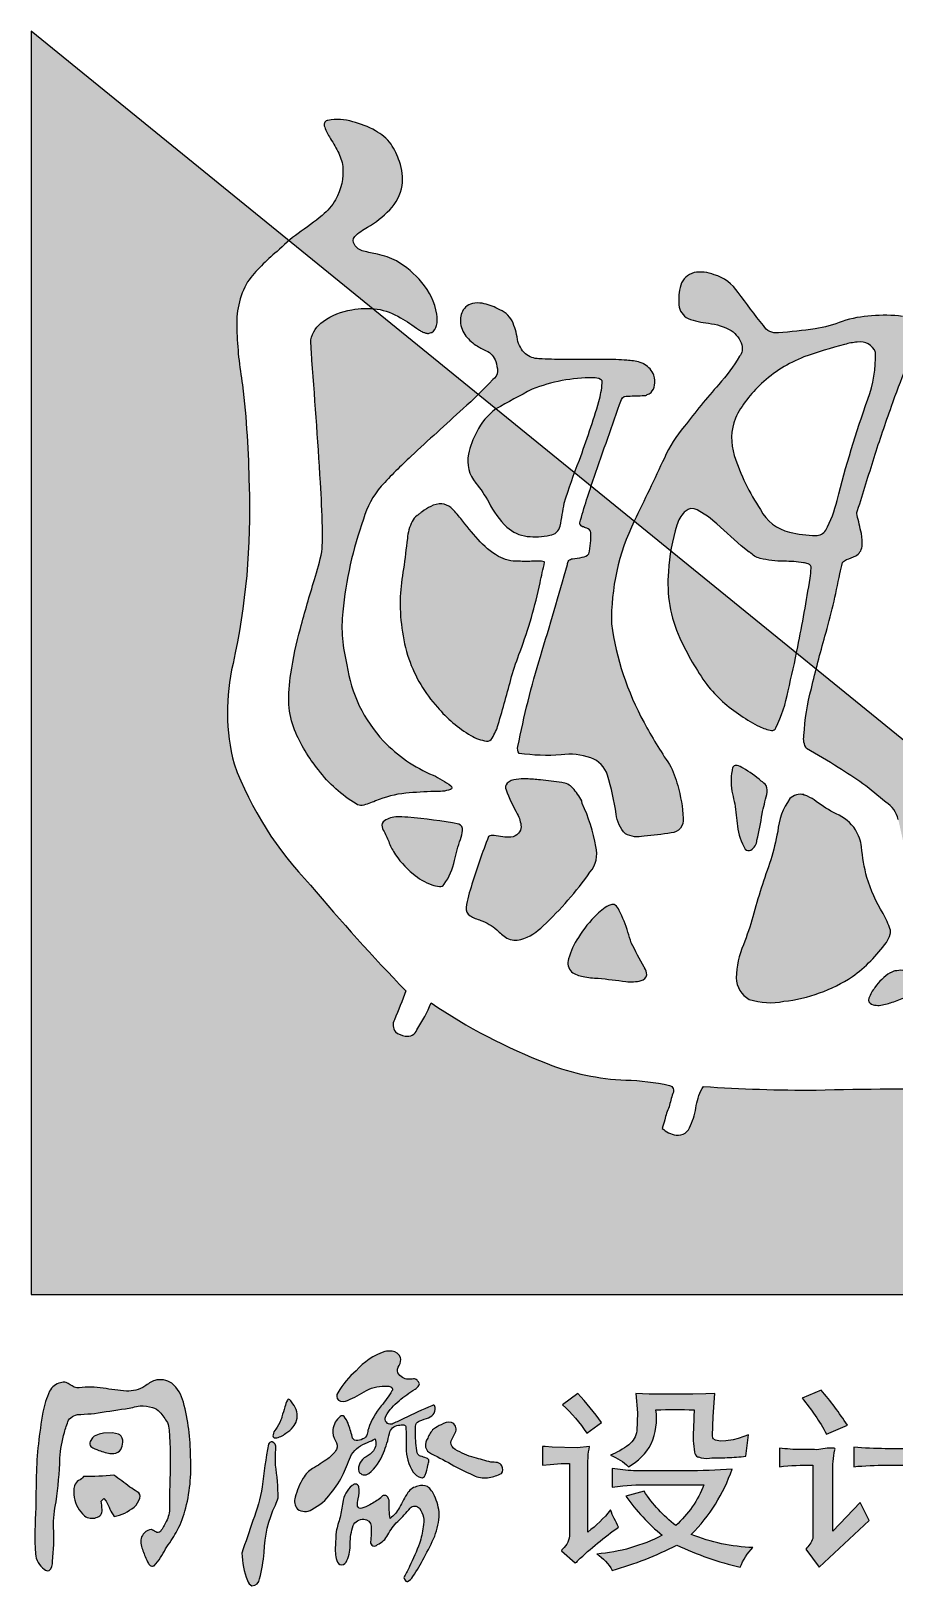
# Model space of a CAD drawing. Extents: x -1348811 to 123514, y -640545 to 749356.
# Drawn here: x -686915 to -686180, y 133321 to 134642 of the extents above; entities that cross this region are included whole.
import ezdxf

# ---------------------------------------------------------------- set-up
doc = ezdxf.new("R2010")
doc.units = 0
doc.header["$LTSCALE"] = 10
doc.header["$MEASUREMENT"] = 0
doc.layers.get('0').update_dxf_attribs({"linetype": 'CONTINUOUS'})
doc.layers.add('STAIR', color=9, linetype='CONTINUOUS')
doc.layers.add('图框', color=7, linetype='CONTINUOUS')

# ---------------------------------------------------------------- blocks, each defined once
blk = doc.blocks.new('TJAD_TK_LOGO')
for points in [[(0.3088, 0.2387, -0.055111), (0.2978, 0.218, -0.399817), (0.2889, 0.2131, -0.15154), (0.2813, 0.2164, -0.301448), (0.2805, 0.2256, 0.010306), (0.2893, 0.248, -0.01851), (0.2158, 0.3296, -0.103184), (0.1567, 0.4231, -0.120959), (0.1559, 0.5005, 0.063512), (0.1683, 0.6375, 0.024265), (0.1633, 0.7157, -0.039016), (0.1589, 0.7586, -0.148803), (0.1672, 0.7952, -0.063522), (0.1899, 0.8185, -0.021561), (0.1991, 0.8269), (0, 0.9887), (0, 0.0136), (1.2, 0.0136), (0.9015, 0.2562, -0.02734), (0.8698, 0.2318, -0.056811), (0.8015, 0.1955, -0.043653), (0.7428, 0.1781, 0.070224), (0.7398, 0.1676, -0.155586), (0.7336, 0.1464, -0.268078), (0.7145, 0.1445, 0.046034), (0.7138, 0.1514, -0.10837), (0.7157, 0.158, 0.067272), (0.7193, 0.1723, 0.007869), (0.606, 0.1714, -0.018474), (0.519, 0.1742, 0.089356), (0.5135, 0.1595, -0.084297), (0.509, 0.1441, -0.378712), (0.4979, 0.1366, -0.129516), (0.4872, 0.1418, 0.010082), (0.4893, 0.1483, -0.06366), (0.4927, 0.1585, -0.047427), (0.496, 0.17, 0.412458), (0.4928, 0.175, 0.04646), (0.4591, 0.1791, -0.083304), (0.3984, 0.1918, -0.056916)], [(0.2775, 0.8514, 0.150805), (0.2864, 0.8696, 0.118181), (0.2844, 0.888, 0.061251), (0.2779, 0.9015, 0.110829), (0.2658, 0.9118, 0.065976), (0.2483, 0.9188, 0.129921), (0.2287, 0.9197, 0.40681), (0.2264, 0.9157, 0.07663), (0.2303, 0.907, -0.019502), (0.2369, 0.8958, -0.085799), (0.2406, 0.8843, -0.150999), (0.2351, 0.8585, -0.086307), (0.2248, 0.8465, -0.019332), (0.2062, 0.8326, 0.015742), (0.1991, 0.8269), (0.2636, 0.7745, -0.014783), (0.2672, 0.7742, -0.092021), (0.2852, 0.7675, -0.021612), (0.2992, 0.7583, 0.020501), (0.3016, 0.7569, -0.138406), (0.302, 0.7565, -0.004327), (0.3042, 0.7558, 0.041521), (0.3068, 0.7553, 0.017006), (0.3094, 0.7562, 0.175362), (0.3127, 0.7602, 0.115175), (0.3133, 0.7703, 0.133458), (0.3016, 0.7947, 0.090138), (0.282, 0.8113, 0.068529), (0.2674, 0.8165, -0.013934), (0.2566, 0.8189, -0.201719), (0.2496, 0.8239, -0.378426), (0.2504, 0.8307, -0.084166), (0.2598, 0.8373, 0.070184)], [(0.2636, 0.7745, 0.064867), (0.2476, 0.7736, 0.116531), (0.2256, 0.7646, 0.208218), (0.2161, 0.7503, 0.02194), (0.2164, 0.7413, -0.003556), (0.2234, 0.6402, -0.008585), (0.2249, 0.6059, -0.036626), (0.2244, 0.5869, -0.030322), (0.2188, 0.5654, 0.008639), (0.2079, 0.5277, 0.029199), (0.2005, 0.4927, 0.047639), (0.1991, 0.4689, 0.083135), (0.2032, 0.4501, 0.077424), (0.2218, 0.4185, 0.095524), (0.2514, 0.392, 0.133345), (0.2555, 0.391, 0.037671), (0.266, 0.3945, -0.074764), (0.2892, 0.4005, -0.017227), (0.3115, 0.4018, 0.103318), (0.3238, 0.4034, 0.529251), (0.3243, 0.406, 0.058891), (0.3103, 0.4144, -0.106556), (0.2722, 0.4408, -0.157893), (0.2439, 0.4997, -0.090292), (0.2406, 0.5406, -0.061166), (0.2567, 0.6121, -0.11155), (0.2702, 0.6374, -0.016825), (0.2934, 0.6606, -0.002917), (0.3335, 0.6973, 0.013927), (0.3452, 0.7082)], [(0.4736, 0.7314, 0.018572), (0.4732, 0.7314), (0.4732, 0.7318, 0.06936), (0.4703, 0.733, 0.047212), (0.46, 0.7347, 0.024282), (0.4431, 0.7352, -0.000753), (0.4115, 0.7353, -0.013374), (0.3921, 0.7358, -0.164458), (0.3817, 0.7396, -0.15617), (0.3755, 0.7508, 0.064833), (0.3714, 0.765, 0.17195), (0.3603, 0.7744, 0.077232), (0.3482, 0.7786, 0.099365), (0.3407, 0.7784, 0.128164), (0.3354, 0.7756, 0.199677), (0.3314, 0.766, 0.156287), (0.3348, 0.7545, 0.086381), (0.3434, 0.7463, 0.029794), (0.3514, 0.742, -0.218512), (0.3587, 0.7337, -0.050196), (0.3602, 0.726, -0.223734), (0.3564, 0.7197, -0.013892), (0.3452, 0.7082), (0.3589, 0.6971, -0.00619), (0.3868, 0.7123, -0.093205), (0.4339, 0.7212, -0.103421), (0.4394, 0.72, -0.384925), (0.4409, 0.717, -0.045853), (0.4384, 0.7029, -0.014561), (0.4233, 0.6576, 0.006316), (0.4195, 0.6478), (0.4323, 0.6374, -0.003465), (0.4348, 0.6445, -0.002724), (0.4557, 0.7043, -0.338072), (0.4611, 0.707, 0.005218), (0.4734, 0.7074, 0.309415), (0.4756, 0.7082, 0.132077), (0.4786, 0.7099, 0.147744), (0.4814, 0.7154, 0.135646), (0.4808, 0.7231, 0.18433)]]:
    blk.add_hatch(color=256).paths.add_polyline_path(points)
h = blk.add_hatch(color=256)
h.paths.add_polyline_path([(0.7123, 0.7547, 0.083086), (0.7078, 0.7611, 0.127732), (0.7011, 0.7644, 0.060999), (0.6727, 0.7685, 0.050289), (0.6488, 0.769, 0.061315), (0.6263, 0.7647, -0.058239), (0.6053, 0.759, -0.023274), (0.5769, 0.7559, -0.318074), (0.5654, 0.7615, -0.012807), (0.5459, 0.787, 0.176594), (0.5273, 0.8007, 0.141446), (0.5118, 0.8023, 0.254042), (0.5015, 0.7926, 0.094349), (0.5002, 0.7774, 0.272202), (0.5073, 0.7669, 0.06938), (0.523, 0.7632, -0.099001), (0.5405, 0.7575, -0.173209), (0.5486, 0.7467, -0.244282), (0.547, 0.7377, -0.042049), (0.5309, 0.7159, 0.019533), (0.5043, 0.6835, 0.074328), (0.4889, 0.6592, -0.003717), (0.4656, 0.6104), (0.4938, 0.5874, -0.03259), (0.4985, 0.6073, -0.114709), (0.5043, 0.6174), (0.5072, 0.6195), (0.5091, 0.6202), (0.5118, 0.6201), (0.5142, 0.6193), (0.5231, 0.6138), (0.5294, 0.6085), (0.5482, 0.5915), (0.5545, 0.5865), (0.5549, 0.5865, 0.137325), (0.5628, 0.5817, 0.052206), (0.5812, 0.5795, -0.039081), (0.5963, 0.5784, -0.061234), (0.5998, 0.5775, -0.389955), (0.6022, 0.5741, -0.015439), (0.6014, 0.5665, -0.009793), (0.5919, 0.5135, -0.001555), (0.5909, 0.5086), (0.6061, 0.4962, -0.005675), (0.6129, 0.5218, 0.021764), (0.6244, 0.5699, -0.037231), (0.6265, 0.5785, -0.166808), (0.6296, 0.5808, 0.014415), (0.6366, 0.5837, 0.232872), (0.6415, 0.5909, 0.087887), (0.641, 0.6009, 0.002273), (0.6378, 0.6149, -0.178357), (0.6381, 0.6188, -0.001216), (0.6509, 0.6596, -0.011476), (0.6643, 0.6991, -0.017032), (0.6756, 0.7288, -0.192629), (0.6888, 0.7399, -0.05264), (0.7021, 0.7447, 0.121865), (0.7115, 0.7475, 0.384919)])
h.paths.add_polyline_path([(0.5967, 0.7372, -0.021509), (0.6281, 0.7468, -0.053885), (0.6378, 0.7487, -0.363115), (0.652, 0.7407, -0.093078), (0.646, 0.7046, 0.023125), (0.6222, 0.6265, -0.067346), (0.6135, 0.6034, -0.278742), (0.6057, 0.5995, -0.067064), (0.5855, 0.6021, -0.223721), (0.5632, 0.6194, -0.070697), (0.543, 0.6609, -0.171192), (0.5437, 0.69, -0.090372), (0.5638, 0.7166, -0.097027)], flags=16)
h = blk.add_hatch(color=256)
h.paths.add_polyline_path([(0.4195, 0.6478), (0.3589, 0.6971, 0.122439), (0.3441, 0.6794, 0.077208), (0.3376, 0.6622, 0.221374), (0.3431, 0.6401, -0.044103), (0.3534, 0.6251, 0.092474), (0.3673, 0.6059, 0.149827), (0.383, 0.5987, 0.078107), (0.4006, 0.5996, 0.300992), (0.4085, 0.6066, 0.003448), (0.4116, 0.6244, -0.014936)])
h.paths.add_polyline_path([(0.4481, 0.5312, -0.118411), (0.4656, 0.6104), (0.4323, 0.6374, 0.013731), (0.4236, 0.6091, 0.354128), (0.4255, 0.6066, 0.149403), (0.4255, 0.6062, -0.033756), (0.429, 0.6051, -0.301225), (0.4322, 0.6016, -0.067966), (0.4306, 0.5853, -0.155357), (0.4255, 0.5826, -0.0383), (0.4175, 0.5813, 0.394404), (0.4141, 0.5771, -0.002997), (0.3933, 0.5061, 0.027314), (0.3759, 0.4366, 0.262389), (0.3769, 0.4312, 0.054171), (0.4093, 0.4301, -0.120269), (0.4322, 0.4278, -0.238212), (0.445, 0.4145, -0.030328), (0.4518, 0.3843, 0.177342), (0.4589, 0.3692, 0.189169), (0.4732, 0.3674, 0.024901), (0.4941, 0.3699, 0.43233), (0.5035, 0.3812, 0.054023), (0.4992, 0.4064, 0.072563), (0.4928, 0.4227, -0.024272), (0.4732, 0.4551, -0.09052)])
h.paths.add_polyline_path([(0.5909, 0.5086), (0.4938, 0.5874, 0.02545), (0.492, 0.5716, 0.128799), (0.5009, 0.5201, 0.044216), (0.5216, 0.4843, 0.076323), (0.548, 0.4604, 0.034366), (0.5624, 0.4519, 0.076032), (0.5722, 0.4489, 0.341488), (0.575, 0.4509, 0.069217), (0.5844, 0.4795, 0.009229)])
h.paths.add_polyline_path([(0.6061, 0.4962, 0.003269), (0.6024, 0.4814, 0.051211), (0.5967, 0.4451, 0.204101), (0.5987, 0.435, -0.011598), (0.6232, 0.4203, -0.044991), (0.6598, 0.3936, -0.200983), (0.6695, 0.3801, -0.006426), (0.6785, 0.3385, 0.079721), (0.6871, 0.3112, 0.326464), (0.6907, 0.3094, 0.087838), (0.6948, 0.3111, 0.087656), (0.7146, 0.3317, 0.286319), (0.7196, 0.3603, 0.076349), (0.7011, 0.3885, -0.160397), (0.6755, 0.4398), (0.6755, 0.4398)])
h.paths.add_polyline_path([(0.8517, 0.2966), (0.7903, 0.3465, 0.007087), (0.7769, 0.3013, 0.070922), (0.7741, 0.2754, 0.248353), (0.779, 0.265, 0.199635), (0.7954, 0.2684, -0.006886), (0.8134, 0.2746, 0.05678), (0.8467, 0.293, 0.006803)])
h = blk.add_hatch(color=256)
h.paths.add_polyline_path([(0.393, 0.5629, -0.011586), (0.3965, 0.5787, 0.253288), (0.3961, 0.5791, 0.095247), (0.3878, 0.5795, -0.0106), (0.3763, 0.5795, -0.133876), (0.3608, 0.5833, -0.082431), (0.3451, 0.5964, -0.01622), (0.3317, 0.6124, 0.042319), (0.324, 0.621, 0.140851), (0.3172, 0.6238, 0.145933), (0.3085, 0.6218, 0.038492), (0.302, 0.6178), (0.3016, 0.6178, 0.000616), (0.3, 0.6162, 0.032553), (0.2979, 0.6148, 0.095329), (0.2942, 0.6103, 0.096767), (0.2905, 0.5971, -0.001525), (0.2876, 0.5737, 0.034244), (0.285, 0.5522, 0.085899), (0.2916, 0.5041, 0.097395), (0.3137, 0.4669, 0.083463), (0.3395, 0.445, 0.098864), (0.3517, 0.4407, 0.30663), (0.3559, 0.443, 0.075685), (0.3606, 0.4535, 0.009946), (0.371, 0.4905, -0.023424), (0.3776, 0.5099, 0.034776)])
h.paths.add_polyline_path([(0.3331, 0.3723, 0.321528), (0.3303, 0.3767, 0.021484), (0.2909, 0.382, 0.022843), (0.2815, 0.3822, 0.102534), (0.2763, 0.381, 0.130045), (0.2718, 0.3783, 0.267367), (0.2712, 0.3737, -0.005872), (0.2757, 0.3643, 0.058515), (0.2798, 0.3554, 0.081344), (0.2949, 0.3383, 0.099387), (0.3095, 0.3298, 0.035917), (0.3152, 0.3284, 0.245908), (0.3185, 0.3297, 0.105203), (0.327, 0.3486, -0.034055), (0.3316, 0.3653, 0.056891)])
h.paths.add_polyline_path([(0.4315, 0.3396, 0.245812), (0.436, 0.3593, 0.065072), (0.4255, 0.3925, 0.134826), (0.4253, 0.3934, -0.114996), (0.4251, 0.3945, 0.061748), (0.4182, 0.4045, 0.16919), (0.4099, 0.4088, 0.009694), (0.3932, 0.4108, 0.017654), (0.3823, 0.4116, 0.044621), (0.3745, 0.4112, 0.15913), (0.3675, 0.4082, 0.263058), (0.3666, 0.4036, 0.037983), (0.3754, 0.3845, -0.091013), (0.3784, 0.3745, -0.183458), (0.3763, 0.3696, -0.186991), (0.3705, 0.3666, -0.076588), (0.3638, 0.3668, 0.012233), (0.357, 0.368, 0.175338), (0.3532, 0.367, 0.023216), (0.3404, 0.3302, 0.04069), (0.3358, 0.3123, 0.28537), (0.3389, 0.3059, 0.048651), (0.3472, 0.3023, -0.083296), (0.3595, 0.2951, 0.044689), (0.3674, 0.2887, 0.196761), (0.3781, 0.2876, 0.127879), (0.3954, 0.2982, 0.050671)])
h.paths.add_polyline_path([(0.4633, 0.2851, 0.013244), (0.4608, 0.2933, 0.042352), (0.4538, 0.3106, 0.086452), (0.451, 0.3142, 0.181931), (0.4475, 0.3144, 0.105167), (0.437, 0.3071, 0.063777), (0.4225, 0.2892, 0.079039), (0.415, 0.2726, 0.295118), (0.4173, 0.2626, 0.12746), (0.4262, 0.259, 0.051219), (0.4378, 0.2577, -0.006938), (0.4592, 0.2552, 0.101871), (0.4716, 0.2561, 0.282022), (0.4753, 0.2604, 0.127329), (0.4734, 0.2662), (0.4732, 0.2662, -0.004335)])
h.paths.add_polyline_path([(0.6577, 0.3076, -0.058552), (0.6453, 0.3355, -0.043685), (0.6412, 0.3591, 0.088622), (0.6365, 0.3722, 0.151789), (0.6215, 0.3846, -0.046532), (0.6062, 0.3942, 0.04555), (0.5995, 0.3981, 0.043142), (0.5967, 0.3991), (0.5966, 0.3994, 0.251715), (0.5858, 0.3963, 0.137334), (0.5764, 0.371, -0.022108), (0.5712, 0.349, 0.025269), (0.5573, 0.3052, -0.028381), (0.5499, 0.2836, 0.095667), (0.5444, 0.258, 0.266705), (0.5545, 0.2414, 0.133638), (0.5811, 0.2399, 0.117773), (0.6341, 0.259, 0.081266), (0.6603, 0.2854, 0.080524), (0.6632, 0.2917), (0.6632, 0.292), (0.6636, 0.2924), (0.6636, 0.2952), (0.6632, 0.2952, 0.059624)])
h.paths.add_polyline_path([(0.5675, 0.4064, 0.121011), (0.5636, 0.4099, 0.051248), (0.5498, 0.4198, 0.077555), (0.5447, 0.4219, 0.238499), (0.5422, 0.4212, 0.167798), (0.5412, 0.4181, 0.09655), (0.5414, 0.3999, -0.014406), (0.5433, 0.3923, -0.00033), (0.5454, 0.375, 0.1059), (0.5513, 0.3573, 0.313865), (0.5557, 0.3565, 0.231713), (0.5604, 0.3643, 0.026659), (0.5643, 0.3846, -0.007425), (0.5681, 0.3998, 0.16995)])
h.paths.add_polyline_path([(0.6788, 0.2495, 0.082015), (0.6802, 0.2581, 0.360369), (0.6746, 0.2636, 0.094324), (0.6683, 0.2635, 0.109868), (0.6658, 0.2629, -0.017853), (0.6636, 0.2619), (0.6632, 0.2619, 0.095638), (0.6515, 0.2506, 0.069381), (0.6467, 0.2423, 0.391778), (0.6489, 0.2376, 0.16265), (0.6584, 0.2374, 0.029698), (0.6632, 0.2387), (0.6636, 0.2387, 0.027865), (0.6738, 0.2427, 0.232972)])
h.paths.add_polyline_path([(0.7651, 0.3086, -0.00792), (0.7663, 0.3122, -0.04061), (0.7673, 0.3161, 0.057732), (0.7686, 0.323, 0.231089), (0.7664, 0.3309, 0.223752), (0.7548, 0.3302, 0.032861), (0.7336, 0.3152, -0.012035), (0.7156, 0.3033, 0.160241), (0.7001, 0.2874, 0.160304), (0.6998, 0.2673, 0.221951), (0.7087, 0.2557, 0.080228), (0.7255, 0.2484, 0.124433), (0.7414, 0.2473, 0.177577), (0.7482, 0.2548, 0.06059), (0.7578, 0.2826, -0.013372)])
h = blk.add_hatch(color=256)
h.paths.add_polyline_path([(0.1087, -0.0549, 0.215782), (0.0955, -0.0527, 0.067417), (0.0878, -0.0572, -0.168397), (0.0723, -0.0608, -0.018722), (0.0557, -0.0587, 0.069135), (0.0371, -0.0584, -0.211583), (0.0322, -0.0571, 0.012327), (0.0271, -0.0542, 0.18165), (0.0227, -0.0546, 0.234564), (0.0145, -0.0607, 0.06939), (0.0092, -0.0773, 0.040114), (0.004, -0.1264, 0.00862), (0.0038, -0.1509, 0.034302), (0.0033, -0.1865, 0.240525), (0.0113, -0.1992, 0.151405), (0.014, -0.1995, 0.254247), (0.0165, -0.1924, 0.038225), (0.0174, -0.1663, -0.061608), (0.0194, -0.1463, 0.026815), (0.0223, -0.1127, -0.054652), (0.0257, -0.0929, -0.028262), (0.0289, -0.0835, -0.253686), (0.0385, -0.0789, 0.007206), (0.0489, -0.0782, -0.006599), (0.0729, -0.0746, 0.009999), (0.0841, -0.0723, -0.062381), (0.0934, -0.0735, -0.15567), (0.0993, -0.0771, -0.051163), (0.1052, -0.0853, -0.102101), (0.1065, -0.0911, -0.03095), (0.1072, -0.1291, 0.010088), (0.1069, -0.1503, -0.131285), (0.1038, -0.1627, -0.019629), (0.1006, -0.1683, -0.485137), (0.0962, -0.1696, 0.001583), (0.093, -0.1677, 0.165296), (0.0875, -0.1704, 0.24859), (0.0847, -0.1785, 0.066176), (0.0882, -0.1886, 0.038595), (0.0909, -0.1945, 0.378365), (0.0951, -0.1957, 0.077759), (0.1038, -0.1826, 0.016012), (0.1121, -0.17, 0.054651), (0.1183, -0.1552, 0.087206), (0.1231, -0.1116, 0.064902), (0.1173, -0.0684, 0.144064)])
h.paths.add_polyline_path([(0.0629, -0.0931), (0.0559, -0.0934), (0.0526, -0.0942), (0.0487, -0.0957), (0.0473, -0.0971), (0.0457, -0.0999, 0.333571), (0.0462, -0.1038, 0.045952), (0.0523, -0.1067, 0.064784), (0.0622, -0.1092, 0.210865), (0.0684, -0.1072, 0.127927), (0.0706, -0.102, 0.211886), (0.0696, -0.0958, 0.12013), (0.0674, -0.0941)], flags=17)
h.paths.add_polyline_path([(0.058, -0.146, -0.039434), (0.0609, -0.152, 0.054133), (0.0642, -0.1578, 0.123184), (0.0796, -0.1504, 0.140353), (0.0842, -0.1429, 0.284617), (0.0828, -0.1391, -0.012464), (0.0763, -0.135, 0.016141), (0.0639, -0.1258, -0.029736), (0.0406, -0.1269, -0.149024), (0.0367, -0.13, 0.190304), (0.0335, -0.134, 0.089845), (0.0332, -0.143, 0.171078), (0.0413, -0.1572, 0.249801), (0.0503, -0.1586, 0.378768), (0.055, -0.1529, 0.031236), (0.054, -0.1458), (0.0561, -0.1439)], flags=17)
h.paths.add_polyline_path([(0.1936, -0.0808, -0.130766), (0.1929, -0.0832, -0.049), (0.1889, -0.0904, 0.175351), (0.1867, -0.0955, 0.389375), (0.1886, -0.0971, 0.146359), (0.1966, -0.0935, 0.079034), (0.2024, -0.0886, 0.101244), (0.205, -0.0836, 0.132531), (0.2051, -0.0769, 0.067751), (0.2031, -0.0722, 0.050259), (0.1996, -0.0676, 0.454265), (0.198, -0.0678, 0.06765), (0.196, -0.0731, 0.007561)])
h.paths.add_polyline_path([(0.189, -0.104, 0.313541), (0.1862, -0.1002, 0.335576), (0.1832, -0.1018, 0.015792), (0.1784, -0.1349, -0.057755), (0.1712, -0.1608, 0.000363), (0.1628, -0.1859, 0.094511), (0.1671, -0.2072, 0.230423), (0.1705, -0.2113, 0.369117), (0.1764, -0.2058, 0.039319), (0.18, -0.1854, -0.109188), (0.1887, -0.1489, 0.00425), (0.1908, -0.1434, 0.032369), (0.1887, -0.118, -0.025515)])
h.paths.add_polyline_path([(0.251, -0.0452, 0.093827), (0.2363, -0.0633, 0.302072), (0.2373, -0.0679, 0.296548), (0.2444, -0.0681, 0.04254), (0.259, -0.0604, -0.129019), (0.2753, -0.0571, -0.117204), (0.2785, -0.0581, -0.328405), (0.2786, -0.0608, -0.051459), (0.2703, -0.0723, 0.085646), (0.2604, -0.09, 0.031903), (0.2597, -0.0932, -0.315533), (0.2562, -0.0979, -0.134544), (0.2509, -0.099, -0.408117), (0.2479, -0.0961, 0.035639), (0.2445, -0.0851, 0.084333), (0.2416, -0.0806, 0.358627), (0.239, -0.0802, 0.227473), (0.2329, -0.092, 0.148882), (0.235, -0.0994, -0.254787), (0.2358, -0.1059, -0.110418), (0.229, -0.1131, -0.032156), (0.2173, -0.1207, 0.122106), (0.2102, -0.1279, 0.074479), (0.2035, -0.1443, 0.233421), (0.2058, -0.152, 0.316166), (0.2167, -0.1523, 0.122903), (0.2315, -0.1397, 0.056501), (0.2413, -0.1246, -0.025506), (0.2474, -0.11, -0.174643), (0.2597, -0.1006, 0.004602), (0.2657, -0.0979, -0.251477), (0.2643, -0.107, -0.130218), (0.2586, -0.1116, 0.16089), (0.2539, -0.1165, 0.172735), (0.253, -0.123, 0.448793), (0.2607, -0.1246, 0.141971), (0.272, -0.1086, 0.057248), (0.2765, -0.0945, -0.334885), (0.2836, -0.0873, -0.076773), (0.2877, -0.0871, -0.545841), (0.2894, -0.0894, -0.008092), (0.2895, -0.1045, 0.139136), (0.2949, -0.1235, 0.144746), (0.301, -0.1277, 0.355116), (0.3041, -0.1263, 0.046986), (0.3064, -0.118, 0.052614), (0.3072, -0.1148, 0.237681), (0.3057, -0.1128, 0.025436), (0.3015, -0.1114, -0.354836), (0.298, -0.1075, -0.049448), (0.2968, -0.0935, -0.035628), (0.2969, -0.0883, -0.387964), (0.3001, -0.084, -0.009611), (0.3071, -0.0814, 0.187317), (0.3113, -0.0778, 0.232403), (0.3115, -0.0721, 0.143525), (0.3105, -0.0719, 0.022411), (0.2879, -0.0821, -0.00319), (0.2795, -0.086, -0.206179), (0.276, -0.0863, -0.165764), (0.2735, -0.0838, -0.217969), (0.274, -0.0802, -0.110096), (0.2841, -0.0684, -0.031862), (0.2964, -0.0594, 0.078929), (0.2994, -0.0567, 0.264707), (0.2996, -0.0548, 0.034215), (0.298, -0.0525, 0.174735), (0.2957, -0.0516, 0.001752), (0.2917, -0.0518, -0.177458), (0.2867, -0.0505, -0.140307), (0.2831, -0.0469, -0.275752), (0.2842, -0.0412, 0.167681), (0.2852, -0.035, 0.301407), (0.2787, -0.0302, 0.08311), (0.273, -0.0304, 0.130737)])
h.paths.add_polyline_path([(0.3265, -0.1185, 0.027579), (0.3434, -0.1267, 0.154526), (0.3537, -0.1275, 0.082415), (0.3631, -0.1246, 0.312986), (0.3634, -0.1187, 0.221824), (0.3602, -0.1161, 0.031656), (0.355, -0.1158, -0.00721), (0.3422, -0.1122, -0.071904), (0.3274, -0.106, -0.267193), (0.324, -0.1005, -0.023267), (0.3278, -0.0922, 0.395574), (0.3247, -0.0851, 0.188464), (0.3166, -0.0869, 0.051998), (0.3107, -0.0902, 0.108508), (0.3062, -0.0972, 0.200123), (0.3045, -0.1041, 0.191616), (0.3078, -0.1086, -0.01282)])
h.paths.add_polyline_path([(0.3061, -0.1345, 0.188222), (0.2987, -0.1344, 0.20573), (0.2909, -0.1393, 0.018376), (0.2852, -0.1492, -0.117409), (0.2773, -0.1592, -0.060927), (0.2765, -0.1465, 0.215117), (0.2745, -0.1419, 0.470033), (0.2699, -0.1433, -0.045545), (0.2616, -0.1486, -0.074224), (0.2553, -0.1514, -0.568137), (0.252, -0.1485, -0.07678), (0.2526, -0.1441, 0.100197), (0.2529, -0.1346, 0.387299), (0.2502, -0.1327, 0.118665), (0.2478, -0.1338, 0.185429), (0.2406, -0.1469, -0.018374), (0.2387, -0.1583, 0.026924), (0.2355, -0.1694, -0.013447), (0.2349, -0.18, 0.097057), (0.2361, -0.1921, 0.277047), (0.2398, -0.1951, 0.192921), (0.2429, -0.1932, 0.125735), (0.2464, -0.1796, -0.084178), (0.2486, -0.1648, -0.292454), (0.2566, -0.1598, -0.427415), (0.2627, -0.1662, -0.039723), (0.2621, -0.1773, 0.744354), (0.2674, -0.1794, 0.173973), (0.2753, -0.1721, -0.079593), (0.2831, -0.1615, 0.037997), (0.2923, -0.1518, -0.536451), (0.3002, -0.1519, -0.220641), (0.3027, -0.1657, -0.033334), (0.3, -0.1785, -0.02197), (0.2922, -0.1962, -0.036413), (0.288, -0.2042, 0.059035), (0.2879, -0.2046, 0.221247), (0.2894, -0.2077, 0.229092), (0.2907, -0.2079, 0.104052), (0.2938, -0.2056, 0.039622), (0.3034, -0.1893, 0.031663), (0.3116, -0.1728, 0.083922), (0.3151, -0.1559, 0.095464), (0.3114, -0.1418, 0.118136)])
h.paths.add_polyline_path([(0.4291, -0.0935), (0.4405, -0.0853, 0.028783), (0.4221, -0.0627), (0.4102, -0.0715, -0.06685)])
h.paths.add_polyline_path([(0.4215, -0.1047), (0.4022, -0.1042), (0.3969, -0.1036), (0.3948, -0.1036), (0.3948, -0.1181), (0.4007, -0.1176), (0.4092, -0.1169), (0.4158, -0.1168), (0.4158, -0.1709, -0.223037), (0.4102, -0.1829, -0.003297), (0.4095, -0.1842), (0.42, -0.1936, 0.201777), (0.4221, -0.1917, -0.033526), (0.4536, -0.1659, -0.02738), (0.4473, -0.1527, -0.067274), (0.4298, -0.1697, -0.004515), (0.43, -0.112, -0.051491), (0.4312, -0.1036)])
h.paths.add_polyline_path([(0.4681, -0.0776), (0.4676, -0.0915, -0.202539), (0.4614, -0.1024, -0.066868), (0.4473, -0.1105, -0.101276), (0.4613, -0.1193, 0.145344), (0.4788, -0.1017, 0.140249), (0.4824, -0.0753, -0.003162), (0.5118, -0.0753, -0.016144), (0.5113, -0.0906, 0.052901), (0.5122, -0.1087, 0.214665), (0.5146, -0.1118, 0.093296), (0.5153, -0.1118, 0.137117), (0.5238, -0.1126, 0.000424), (0.5373, -0.1123, 0.022294), (0.5517, -0.1112), (0.5538, -0.0948), (0.5502, -0.0961), (0.5458, -0.0974), (0.5419, -0.0985), (0.5363, -0.0994), (0.5323, -0.0995), (0.5266, -0.0985), (0.5261, -0.0963), (0.5266, -0.0805), (0.5279, -0.0627), (0.5208, -0.0631), (0.5109, -0.0633), (0.4981, -0.0633), (0.4859, -0.0633), (0.4771, -0.0632), (0.4669, -0.0627)])
h.paths.add_polyline_path([(0.5056, -0.1225, -0.002263), (0.4652, -0.1224, -0.028919), (0.4487, -0.1207), (0.4487, -0.1351), (0.4568, -0.134), (0.467, -0.1332, -0.001197), (0.5012, -0.1332, 0.000411), (0.5195, -0.1332, -0.117897), (0.4977, -0.1647, -0.081518), (0.4732, -0.1382), (0.4592, -0.142, 0.067412), (0.4873, -0.1722, -0.099344), (0.4368, -0.1867, -0.117302), (0.4487, -0.1993, 0.051291), (0.4985, -0.1798, 0.052048), (0.5475, -0.1968, -0.102524), (0.5573, -0.1817, -0.086164), (0.5097, -0.1716, 0.112398), (0.5412, -0.1212, -0.018709)])
h.paths.add_polyline_path([(0.6036, -0.1181), (0.6036, -0.1747, -0.094232), (0.598, -0.1829), (0.6085, -0.1968), (0.647, -0.1609), (0.64, -0.147), (0.619, -0.1691), (0.619, -0.1241, -0.058001), (0.6207, -0.1057, 0.319569), (0.6199, -0.1049, 0.045142), (0.6064, -0.1062, 0.020451), (0.5944, -0.1061, -0.034776), (0.5777, -0.1049), (0.5777, -0.1193, -0.030546)])
h.paths.add_polyline_path([(0.6099, -0.0601), (0.5952, -0.0664, -0.049542), (0.6141, -0.0941), (0.6302, -0.0872, 0.030356)])
h.paths.add_polyline_path([(0.6595, -0.1054, -0.019379), (0.6351, -0.1042), (0.6351, -0.1193, -0.02608), (0.6603, -0.1181), (0.682, -0.1181), (0.682, -0.1729, -0.021278), (0.6806, -0.2012), (0.6974, -0.2012, -0.017067), (0.6967, -0.1716), (0.6967, -0.1181), (0.7148, -0.1181, -0.024313), (0.7409, -0.1193), (0.7409, -0.1042, -0.018656), (0.7103, -0.1055), (0.6967, -0.1055), (0.6967, -0.0765, -0.143011), (0.7016, -0.0589, 0.162811), (0.697, -0.0572, 0.035376), (0.6847, -0.0564, 0.004148), (0.6806, -0.0564, -0.046173), (0.6819, -0.0675, -0.00345), (0.682, -0.1055, -0.001359)])
h.paths.add_polyline_path([(0.7665, -0.0695), (0.7665, -0.0854), (0.8078, -0.0854), (0.8078, -0.2004), (0.8257, -0.2004), (0.8257, -0.0854), (0.867, -0.0854), (0.867, -0.0695)])
h.paths.add_polyline_path([(0.9301, -0.1569, -0.040499), (0.9291, -0.1744, -0.3078), (0.915, -0.1875, -0.189438), (0.8973, -0.1845, -0.186489), (0.89, -0.1721, -0.07743), (0.8894, -0.158), (0.8723, -0.158, 0.198241), (0.8816, -0.1938, 0.214326), (0.9098, -0.2039, 0.249549), (0.9415, -0.1907, 0.135294), (0.948, -0.1641), (0.948, -0.0695), (0.9301, -0.0695)])
h.paths.add_polyline_path([(1.0285, -0.0695), (1.0088, -0.0695), (0.9602, -0.2004), (0.9786, -0.2004), (0.9926, -0.1613), (1.0441, -0.1613), (1.0579, -0.2004), (1.0772, -0.2004)])
h.paths.add_polyline_path([(1.0186, -0.0882), (1.0389, -0.146), (0.9981, -0.146)], flags=16)
h.paths.add_polyline_path([(1.0908, -0.0695), (1.0908, -0.2004), (1.1399, -0.2004, 0.229129), (1.182, -0.1827, 0.179316), (1.1971, -0.1343, 0.181564), (1.1826, -0.0858, 0.220204), (1.1406, -0.0695)])
h.paths.add_polyline_path([(1.1086, -0.0846), (1.1391, -0.0846, -0.337188), (1.1746, -0.1078, -0.124189), (1.1773, -0.1517, -0.40123), (1.1391, -0.1844), (1.1086, -0.1844)], flags=16)
blk.add_lwpolyline([(0, 0.9887), (0, 0.0136), (1.2, 0.0136)], close=True)
for points in [[(0.6695, 0.3801, 0.200983), (0.6598, 0.3936, 0.044991), (0.6232, 0.4203, 0.011598), (0.5987, 0.435, -0.204101), (0.5967, 0.4451, -0.051211), (0.6024, 0.4814, -0.008944), (0.6129, 0.5218, 0.021764), (0.6244, 0.5699, -0.037231), (0.6265, 0.5785, -0.166808), (0.6296, 0.5808, 0.014415), (0.6366, 0.5837, 0.232872), (0.6415, 0.5909, 0.087887), (0.641, 0.6009, 0.002324), (0.6377, 0.6152, -0.163549), (0.6381, 0.6188, -0.001216), (0.6509, 0.6596, -0.011476), (0.6643, 0.6991, -0.017032), (0.6756, 0.7288, -0.192629)], [(0.6727, 0.7685, 0.050289), (0.6488, 0.769, 0.061315), (0.6263, 0.7647, -0.058239), (0.6053, 0.759, -0.023274), (0.5769, 0.7559, -0.318074), (0.5654, 0.7615, -0.012807), (0.5459, 0.787, 0.176594), (0.5273, 0.8007, 0.141446), (0.5118, 0.8023, 0.254042), (0.5015, 0.7926, 0.094349), (0.5002, 0.7774, 0.272202), (0.5073, 0.7669, 0.06938), (0.523, 0.7632, -0.099001), (0.5405, 0.7575, -0.176084), (0.5487, 0.7465, -0.238335), (0.547, 0.7377, -0.042049), (0.5309, 0.7159, 0.019533), (0.5043, 0.6835, 0.074328), (0.4889, 0.6592, -0.003717), (0.4656, 0.6104, 0.118412), (0.4481, 0.5312, 0.09052), (0.4732, 0.4551, 0.024272), (0.4928, 0.4227, -0.072563), (0.4992, 0.4064, -0.054023), (0.5035, 0.3812, -0.43233), (0.4941, 0.3699, -0.024901), (0.4732, 0.3674, -0.189169), (0.4589, 0.3692, -0.177342), (0.4518, 0.3843, 0.030328), (0.445, 0.4145, 0.238212), (0.4322, 0.4278, 0.120269), (0.4093, 0.4301, -0.054171), (0.3769, 0.4312, -0.262389), (0.3759, 0.4366, -0.027314), (0.3933, 0.5061, 0.002997), (0.4141, 0.5771, -0.42145), (0.4179, 0.5814, 0.036527), (0.4255, 0.5826, 0.155357), (0.4306, 0.5853, 0.067966), (0.4322, 0.6016, 0.301225), (0.429, 0.6051, 0.033756), (0.4255, 0.6062, -0.149403), (0.4255, 0.6066, -0.354128), (0.4236, 0.6091, -0.017197), (0.4348, 0.6445, -0.010154), (0.4348, 0.6445, -0.002724), (0.4557, 0.7043, -0.338072), (0.4611, 0.707, 0.005218), (0.4734, 0.7074, 0.309415), (0.4756, 0.7082, 0.132077), (0.4786, 0.7099, 0.147744), (0.4814, 0.7154, 0.135646), (0.4808, 0.7231, 0.18433), (0.4736, 0.7314, 0.018572), (0.4732, 0.7314), (0.4732, 0.7318, 0.071117), (0.4702, 0.733, 0.046841), (0.46, 0.7347, 0.024282), (0.4431, 0.7352, -0.000753), (0.4115, 0.7353, -0.013374), (0.3921, 0.7358, -0.164458), (0.3817, 0.7396, -0.15617), (0.3755, 0.7508, 0.064833), (0.3714, 0.765, 0.17195), (0.3603, 0.7744, 0.077232), (0.3482, 0.7786, 0.099365), (0.3407, 0.7784, 0.128164), (0.3354, 0.7756, 0.199677), (0.3314, 0.766, 0.156287), (0.3348, 0.7545, 0.086381), (0.3434, 0.7463, 0.029794), (0.3514, 0.742, -0.218512), (0.3587, 0.7337, -0.050196), (0.3602, 0.726, -0.223734), (0.3564, 0.7197, -0.027824), (0.3335, 0.6973, 0.002917), (0.2934, 0.6606, 0.016825), (0.2702, 0.6374, 0.11155), (0.2567, 0.6121, 0.061166), (0.2406, 0.5406, 0.090292), (0.2439, 0.4997, 0.157893), (0.2722, 0.4408, 0.106556), (0.3103, 0.4144, -0.057352), (0.324, 0.4062, -0.620281), (0.3238, 0.4034, -0.103318), (0.3115, 0.4018, 0.017227), (0.2892, 0.4005, 0.074764), (0.266, 0.3945, -0.037671), (0.2555, 0.391, -0.146442), (0.2511, 0.3922, -0.094541), (0.2218, 0.4185, -0.075684), (0.2035, 0.4493, -0.086697), (0.1991, 0.4689, -0.047639), (0.2005, 0.4927, -0.029199), (0.2079, 0.5277, -0.008639), (0.2188, 0.5654, 0.030322), (0.2244, 0.5869, 0.036626), (0.2249, 0.6059, 0.008585), (0.2234, 0.6402, 0.003541), (0.2164, 0.7409, -0.022961), (0.2161, 0.7503, -0.208218), (0.2256, 0.7646, -0.116531), (0.2476, 0.7736, -0.079727), (0.2672, 0.7742, -0.092021), (0.2852, 0.7675, -0.021612), (0.2992, 0.7583, 0.020501), (0.3016, 0.7569, -0.138406), (0.302, 0.7565, -0.004327), (0.3042, 0.7558, 0.041521), (0.3068, 0.7553, 0.017006), (0.3094, 0.7562, 0.218913), (0.313, 0.7614, 0.100805), (0.3133, 0.7703, 0.133458), (0.3016, 0.7947, 0.090138), (0.282, 0.8113, 0.068529), (0.2674, 0.8165, -0.013934), (0.2566, 0.8189, -0.201719), (0.2496, 0.8239, -0.33618), (0.2499, 0.8301, -0.089843), (0.2598, 0.8373, 0.067656), (0.2769, 0.8508, 0.15691), (0.2864, 0.8696, 0.118181), (0.2844, 0.888, 0.061251), (0.2779, 0.9015, 0.110829), (0.2658, 0.9118, 0.065976), (0.2483, 0.9188, 0.126476), (0.2292, 0.9198, 0.453262), (0.2264, 0.9157, 0.07663), (0.2303, 0.907, -0.019502), (0.2369, 0.8958, -0.085799), (0.2406, 0.8843, -0.150999), (0.2351, 0.8585, -0.086307), (0.2248, 0.8465, -0.019332), (0.2062, 0.8326, 0.037315), (0.1899, 0.8185, 0.063522), (0.1672, 0.7952, 0.148803), (0.1589, 0.7586, 0.039016), (0.1633, 0.7157, -0.024265), (0.1683, 0.6375, -0.063512), (0.1559, 0.5005, 0.120959), (0.1567, 0.4231, 0.103184), (0.2158, 0.3296, 0.01851), (0.2893, 0.248, -0.010306), (0.2805, 0.2256, 0.301448), (0.2813, 0.2164, 0.15154), (0.2889, 0.2131, 0.399817), (0.2978, 0.218, 0.055111), (0.3088, 0.2387, 0.056916), (0.3984, 0.1918, 0.083304), (0.4591, 0.1791, -0.046418), (0.4928, 0.175, -0.509372), (0.4955, 0.1688, 0.042269), (0.4927, 0.1585, 0.06366), (0.4893, 0.1483, -0.010082), (0.4872, 0.1418, 0.129516), (0.4979, 0.1366, 0.378712), (0.509, 0.1441, 0.084297), (0.5135, 0.1595, -0.089356), (0.519, 0.1742, 0.018474), (0.606, 0.1714, -0.007869), (0.7193, 0.1723, -0.067272)], [(0.6281, 0.7468, 0.021509), (0.5967, 0.7372, 0.097027), (0.5638, 0.7166, 0.090372), (0.5437, 0.69, 0.169889), (0.5429, 0.6611, 0.071038), (0.5632, 0.6194, 0.223721), (0.5855, 0.6021, 0.067064), (0.6057, 0.5995, 0.278742), (0.6135, 0.6034, 0.067346), (0.6222, 0.6265, -0.023125), (0.646, 0.7046, 0.093078), (0.652, 0.7407, 0.363115), (0.6378, 0.7487, 0.053885), (0.6281, 0.7468, 6.810958)], [(0.4339, 0.7212, 0.093231), (0.3868, 0.7123, 0.00619), (0.3589, 0.6971, 0.122439), (0.3441, 0.6794, 0.077208), (0.3376, 0.6622, 0.223971), (0.3433, 0.6399, -0.043458), (0.3534, 0.6251, 0.092474), (0.3673, 0.6059, 0.149827), (0.383, 0.5987, 0.078107), (0.4006, 0.5996, 0.300992), (0.4085, 0.6066, 0.003448), (0.4116, 0.6244, -0.021253), (0.4233, 0.6576, 0.014561), (0.4384, 0.7029, 0.045853), (0.4409, 0.717, 0.360509), (0.4396, 0.7199, 0.107188), (0.4339, 0.7212, -16745.559379)], [(0.3961, 0.5791, 0.094892), (0.3878, 0.5795, -0.0106), (0.3763, 0.5795, -0.133876), (0.3608, 0.5833, -0.082431), (0.3451, 0.5964, -0.01622), (0.3317, 0.6124, 0.042319), (0.324, 0.621, 0.140851), (0.3172, 0.6238, 0.145933), (0.3085, 0.6218, 0.038492), (0.302, 0.6178), (0.3016, 0.6178, 0.000616), (0.3, 0.6162, 0.031804), (0.298, 0.6148, 0.096292), (0.2942, 0.6103, 0.096767), (0.2905, 0.5971, -0.001525), (0.2876, 0.5737, 0.034244), (0.285, 0.5522, 0.085899), (0.2916, 0.5041, 0.097395), (0.3137, 0.4669, 0.083463), (0.3395, 0.445, 0.098864), (0.3517, 0.4407, 0.30663), (0.3559, 0.443, 0.075685), (0.3606, 0.4535, 0.009946), (0.371, 0.4905, -0.023424), (0.3776, 0.5099, 0.034776), (0.393, 0.5629, -0.011586), (0.3965, 0.5787, 0.266953), (0.3961, 0.5791, -9.367818)], [(0.5963, 0.5784, 0.039081), (0.5812, 0.5795, -0.052206), (0.5628, 0.5817, -0.137325), (0.5549, 0.5865), (0.5545, 0.5865), (0.5482, 0.5915), (0.5294, 0.6085), (0.5231, 0.6138), (0.5142, 0.6193), (0.5118, 0.6201), (0.5091, 0.6202), (0.5072, 0.6195), (0.5043, 0.6174, 0.11368), (0.4985, 0.6074, 0.058255), (0.492, 0.5716, 0.128799), (0.5009, 0.5201, 0.044216), (0.5216, 0.4843, 0.076323), (0.548, 0.4604, 0.034366), (0.5624, 0.4519, 0.072238), (0.5717, 0.449, 0.392565), (0.575, 0.4509, 0.069217), (0.5844, 0.4795, 0.010784), (0.5919, 0.5135, 0.009793), (0.6014, 0.5665, 0.015439), (0.6022, 0.5741, 0.389955), (0.5998, 0.5775, 0.061234), (0.5963, 0.5784, -16.613237)], [(0.5636, 0.4099, 0.051248), (0.5498, 0.4198, 0.074352), (0.545, 0.4219, 0.258738), (0.5422, 0.4212, 0.167798), (0.5412, 0.4181, 0.09655), (0.5414, 0.3999, -0.014406), (0.5433, 0.3923, -0.00033), (0.5454, 0.375, 0.1059), (0.5513, 0.3573, 0.313865), (0.5557, 0.3565, 0.231713), (0.5604, 0.3643, 0.026659), (0.5643, 0.3846, -0.007268), (0.568, 0.3995, 0.17843), (0.5675, 0.4064, 0.121011), (0.5636, 0.4099, -4.005973)], [(0.3745, 0.4112, 0.15913), (0.3675, 0.4082, 0.288408), (0.3667, 0.4032, 0.037176), (0.3754, 0.3845, -0.091013), (0.3784, 0.3745, -0.183458), (0.3763, 0.3696, -0.186991), (0.3705, 0.3666, -0.073503), (0.3641, 0.3668, 0.012051), (0.3574, 0.3679, 0.191959), (0.3532, 0.367, 0.023216), (0.3404, 0.3302, 0.04069), (0.3358, 0.3123, 0.28537), (0.3389, 0.3059, 0.048651), (0.3472, 0.3023, -0.083296), (0.3595, 0.2951, 0.044689), (0.3674, 0.2887, 0.196761), (0.3781, 0.2876, 0.127879), (0.3954, 0.2982, 0.050671), (0.4315, 0.3396, 0.245812), (0.436, 0.3593, 0.065072), (0.4255, 0.3925, 0.14855), (0.4253, 0.3935, -0.105311), (0.4251, 0.3945, 0.061748), (0.4182, 0.4045, 0.172152), (0.4097, 0.4088, 0.009599), (0.3932, 0.4108, 0.017654), (0.3823, 0.4116, 0.044621), (0.3745, 0.4112, 14.039162)], [(0.5995, 0.3981, 0.043142), (0.5967, 0.3991), (0.5966, 0.3994, 0.251715), (0.5858, 0.3963, 0.137334), (0.5764, 0.371, -0.022108), (0.5712, 0.349, 0.025269), (0.5573, 0.3052, -0.028381), (0.5499, 0.2836, 0.095667), (0.5444, 0.258, 0.266705), (0.5545, 0.2414, 0.133638), (0.5811, 0.2399, 0.117773), (0.6341, 0.259, 0.081266), (0.6603, 0.2854, 0.080524), (0.6632, 0.2917), (0.6632, 0.292), (0.6636, 0.2924), (0.6636, 0.2952), (0.6632, 0.2952, 0.059624), (0.6577, 0.3076, -0.058552), (0.6453, 0.3355, -0.043685), (0.6412, 0.3591, 0.088622), (0.6365, 0.3722, 0.151789), (0.6215, 0.3846, -0.046532), (0.6062, 0.3942, 0.04555), (0.5995, 0.3981, -0.637022)], [(0.3303, 0.3767, 0.021484), (0.2909, 0.382, 0.022843), (0.2815, 0.3822, 0.102534), (0.2763, 0.381, 0.130045), (0.2718, 0.3783, 0.297474), (0.2714, 0.3732, -0.00558), (0.2757, 0.3643, 0.058515), (0.2798, 0.3554, 0.081344), (0.2949, 0.3383, 0.099387), (0.3095, 0.3298, 0.035917), (0.3152, 0.3284, 0.291616), (0.3189, 0.3302, 0.101893), (0.327, 0.3486, -0.0334), (0.3315, 0.3649, 0.055709), (0.333, 0.3718, 0.351699), (0.3303, 0.3767, 0.192035)], [(0.4475, 0.3144, 0.105167), (0.437, 0.3071, 0.063777), (0.4225, 0.2892, 0.079039), (0.415, 0.2726, 0.295118), (0.4173, 0.2626, 0.12746), (0.4262, 0.259, 0.051219), (0.4378, 0.2577, -0.006938), (0.4592, 0.2552, 0.096731), (0.471, 0.2559, 0.313514), (0.4753, 0.2604, 0.118262), (0.4736, 0.2658), (0.4736, 0.2661), (0.4732, 0.2662, -0.004335), (0.4633, 0.2851, 0.013244), (0.4608, 0.2933, 0.040921), (0.4541, 0.31, 0.09847), (0.451, 0.3142, 0.181931), (0.4475, 0.3144, 6.785247)], [(0.6632, 0.2619, 0.095638), (0.6515, 0.2506, 0.069381), (0.6467, 0.2423, 0.391778), (0.6489, 0.2376, 0.16265), (0.6584, 0.2374, 0.029698), (0.6632, 0.2387), (0.6636, 0.2387, 0.027865), (0.6738, 0.2427, 0.232972), (0.6788, 0.2495, 0.082015), (0.6802, 0.2581, 0.360369), (0.6746, 0.2636, 0.094324), (0.6683, 0.2635, 0.122116), (0.6655, 0.2628, -0.015671), (0.6636, 0.2619), (0.6632, 0.2619)], [(0.7016, -0.0589, 0.162811), (0.697, -0.0572, 0.035376), (0.6847, -0.0564, 0.004148), (0.6806, -0.0564, -0.046173), (0.6819, -0.0675, -0.00345), (0.682, -0.1055, -0.001359), (0.6595, -0.1054, -0.019379), (0.6351, -0.1042), (0.6351, -0.1193, -0.02608), (0.6603, -0.1181), (0.682, -0.1181), (0.682, -0.1729, -0.021278), (0.6806, -0.2012), (0.6974, -0.2012, -0.017067), (0.6967, -0.1716), (0.6967, -0.1181), (0.7151, -0.1181, -0.024106), (0.7409, -0.1193), (0.7409, -0.1042, -0.018656), (0.7103, -0.1055), (0.6967, -0.1055), (0.6967, -0.0765, -0.143011), (0.7016, -0.0589, -0.556347)], [(0.1979, -0.068, 0.064778), (0.196, -0.0731, 0.007561), (0.1936, -0.0808, -0.130766), (0.1929, -0.0832, -0.049), (0.1889, -0.0904, 0.145283), (0.1868, -0.0946, 0.551757), (0.1886, -0.0971, 0.146359), (0.1966, -0.0935, 0.079034), (0.2024, -0.0886, 0.101244), (0.205, -0.0836, 0.132531), (0.2051, -0.0769, 0.09128), (0.2022, -0.0707, 0.033188), (0.1998, -0.0677, 0.58845), (0.1979, -0.068, 1.283189)], [(0.4405, -0.0853, 0.028783), (0.4221, -0.0627), (0.4102, -0.0715, -0.06685), (0.4291, -0.0935), (0.4405, -0.0853)], [(0.6099, -0.0601), (0.5952, -0.0664, -0.049542), (0.6141, -0.0941), (0.6302, -0.0872, 0.030356), (0.6099, -0.0601, -0.367543)], [(0.0674, -0.0941), (0.0629, -0.0931), (0.0559, -0.0934), (0.0526, -0.0942), (0.0487, -0.0957), (0.0473, -0.0971), (0.0457, -0.0999), (0.0457, -0.0999, 0.333571), (0.0462, -0.1038, 0.045952), (0.0523, -0.1067, 0.064784), (0.0622, -0.1092, 0.210865), (0.0684, -0.1072, 0.127927), (0.0706, -0.102, 0.211886), (0.0696, -0.0958, 0.12013), (0.0674, -0.0941, 0.205248)], [(0.324, -0.1005, -0.023267), (0.3278, -0.0922, 0.395574), (0.3247, -0.0851, 0.188464), (0.3166, -0.0869, 0.051998), (0.3107, -0.0902, 0.108508), (0.3062, -0.0972, 0.200123), (0.3045, -0.1041, 0.239968), (0.3091, -0.1093, -0.011966), (0.3265, -0.1185, 0.026796), (0.3429, -0.1265, 0.16248), (0.3537, -0.1275, 0.082415), (0.3631, -0.1246, 0.312986), (0.3634, -0.1187, 0.221824), (0.3602, -0.1161, 0.031656), (0.355, -0.1158, -0.00721), (0.3422, -0.1122, -0.071904), (0.3274, -0.106, -0.267193), (0.324, -0.1005, -1.034673)], [(0.1832, -0.1018, 0.015792), (0.1784, -0.1349, -0.057755), (0.1712, -0.1608, 0.000363), (0.1628, -0.1859, 0.094511), (0.1671, -0.2072, 0.230423), (0.1705, -0.2113, 0.369117), (0.1764, -0.2058, 0.039319), (0.18, -0.1854, -0.109188), (0.1887, -0.1489, 0.00425), (0.1908, -0.1434, 0.032369), (0.1887, -0.118, -0.024093), (0.189, -0.1048, 0.365167), (0.1862, -0.1002, 0.335576), (0.1832, -0.1018, -4.82272)], [(0.4312, -0.1036), (0.4215, -0.1047), (0.4022, -0.1042), (0.3969, -0.1036), (0.3948, -0.1036), (0.3948, -0.1036), (0.3948, -0.1181), (0.4007, -0.1176), (0.4092, -0.1169), (0.4158, -0.1168), (0.4158, -0.171, -0.221898), (0.4102, -0.1829, -0.003297), (0.4095, -0.1842), (0.42, -0.1936, 0.201777), (0.4221, -0.1917, -0.033526), (0.4536, -0.1659, -0.02738), (0.4473, -0.1527, -0.067274), (0.4298, -0.1697, -0.004515), (0.43, -0.112, -0.051491), (0.4312, -0.1036, 1.276431)], [(0.0406, -0.1269), (0.0406, -0.1269, -0.149024), (0.0367, -0.13, 0.190304), (0.0335, -0.134, 0.089845), (0.0332, -0.143, 0.171078), (0.0413, -0.1572, 0.249801), (0.0503, -0.1586, 0.403637), (0.0549, -0.1524, 0.029133), (0.054, -0.1458), (0.0561, -0.1439), (0.058, -0.146, -0.039434), (0.0609, -0.152, 0.054133), (0.0642, -0.1578, 0.123184), (0.0796, -0.1504, 0.129726), (0.084, -0.1436, 0.403849), (0.0819, -0.1386, -0.010847), (0.0763, -0.135, 0.016141), (0.0639, -0.1258, -0.029736), (0.0406, -0.1269, 49.864195)], [(0.4487, -0.1206), (0.4487, -0.1351), (0.4568, -0.134), (0.467, -0.1332, -0.001197), (0.5012, -0.1332, 0.000411), (0.5195, -0.1332, -0.117897), (0.4977, -0.1647, -0.081518), (0.4732, -0.1382), (0.4592, -0.142, 0.067412), (0.4873, -0.1722, -0.099344), (0.4368, -0.1867, -0.117302), (0.4487, -0.1993, 0.051291), (0.4985, -0.1798, 0.052048), (0.5475, -0.1968, -0.102524), (0.5573, -0.1817, -0.086164), (0.5097, -0.1716, 0.112398), (0.5412, -0.1212, -0.018709), (0.5056, -0.1225, -0.002263), (0.4652, -0.1224, -0.029288), (0.4485, -0.1206, -12.247816)], [(0.2478, -0.1338, 0.185682), (0.2406, -0.1469, -0.018341), (0.2387, -0.1583, 0.026924), (0.2355, -0.1694, -0.013447), (0.2349, -0.18, 0.093363), (0.236, -0.1917, 0.304335), (0.2398, -0.1951, 0.291554), (0.2438, -0.1916, 0.117574), (0.2464, -0.1787, -0.079063), (0.2486, -0.1648, -0.300592), (0.2569, -0.1598, -0.368552), (0.2626, -0.1652, -0.043209), (0.2621, -0.1773, 0.744354), (0.2674, -0.1794, 0.177438), (0.2754, -0.1719, -0.078291), (0.2831, -0.1615, 0.039946), (0.2927, -0.1512, -0.451499), (0.2998, -0.1514, -0.230308), (0.3027, -0.1657, -0.033334), (0.3, -0.1785, -0.02197), (0.2922, -0.1962, -0.034481), (0.2883, -0.2038, 0.327695), (0.2882, -0.2061, 0.128468), (0.2894, -0.2077, 0.229092), (0.2907, -0.2079, 0.151567), (0.2948, -0.2041, 0.035943), (0.3034, -0.1893, 0.031663), (0.3116, -0.1728, 0.083922), (0.3151, -0.1559, 0.095464), (0.3114, -0.1418, 0.118136), (0.3061, -0.1345, 0.188222), (0.2987, -0.1344, 0.20573), (0.2909, -0.1393, 0.021251), (0.2844, -0.1508, -0.101043), (0.2773, -0.1592, -0.060927), (0.2765, -0.1465, 0.215117), (0.2745, -0.1419, 0.470033), (0.2699, -0.1433, -0.045545), (0.2616, -0.1486, -0.074224), (0.2553, -0.1514, -0.417651), (0.2521, -0.1497, -0.097649), (0.2526, -0.1441, 0.097114), (0.253, -0.1349, 0.421439), (0.2502, -0.1327, 0.118665), (0.2478, -0.1338, 0.480434)]]:
    blk.add_lwpolyline(points, format="xyb")
for points in [[(0.273, -0.0304, 0.130737), (0.251, -0.0452, 0.088699), (0.2369, -0.0622, 0.387064), (0.2373, -0.0679, 0.296548), (0.2444, -0.0681, 0.04254), (0.259, -0.0604, -0.129019), (0.2753, -0.0571, -0.117204), (0.2785, -0.0581, -0.328405), (0.2786, -0.0608, -0.051459), (0.2703, -0.0723, 0.085646), (0.2604, -0.09, 0.042347), (0.2595, -0.0943, -0.257362), (0.2562, -0.0979, -0.134544), (0.2509, -0.099, -0.408117), (0.2479, -0.0961, 0.033303), (0.2447, -0.0858, 0.096312), (0.2416, -0.0806, 0.428215), (0.2386, -0.0805, 0.197066), (0.233, -0.0907, 0.173607), (0.235, -0.0994, -0.254787), (0.2358, -0.1059, -0.110418), (0.229, -0.1131, -0.032156), (0.2173, -0.1207, 0.123756), (0.2101, -0.1281, 0.067355), (0.2039, -0.1428, 0.278531), (0.2058, -0.152, 0.316166), (0.2167, -0.1523, 0.122903), (0.2315, -0.1397, 0.056501), (0.2413, -0.1246, -0.025506), (0.2474, -0.11, -0.174643), (0.2597, -0.1006, 0.004602), (0.2657, -0.0979, -0.251477), (0.2643, -0.107, -0.130218), (0.2586, -0.1116, 0.16089), (0.2539, -0.1165, 0.172735), (0.253, -0.123, 0.448793), (0.2607, -0.1246, 0.141971), (0.272, -0.1086, 0.060529), (0.2766, -0.0936, -0.306995), (0.2836, -0.0873, -0.076773), (0.2877, -0.0871, -0.332365), (0.2894, -0.0882, -0.00874), (0.2895, -0.1045, 0.139136), (0.2949, -0.1235, 0.144746), (0.301, -0.1277, 0.411443), (0.3043, -0.1258, 0.044065), (0.3064, -0.118, 0.052614), (0.3072, -0.1148, 0.288852), (0.3052, -0.1126, 0.027434), (0.3007, -0.1112, -0.22073), (0.2982, -0.1087, -0.053716), (0.2968, -0.0935, -0.048058), (0.2971, -0.0866, -0.264203), (0.3001, -0.084, -0.009366), (0.3069, -0.0815, 0.189138), (0.3112, -0.0779, 0.23794), (0.3115, -0.0721, 0.298753), (0.3095, -0.0723, 0.021447), (0.2879, -0.0821, -0.00319), (0.2795, -0.086, -0.206179), (0.276, -0.0863, -0.165764), (0.2735, -0.0838, -0.217969), (0.274, -0.0802, -0.110096), (0.2841, -0.0684, -0.031862), (0.2964, -0.0594, 0.078929), (0.2994, -0.0567, 0.347861), (0.2993, -0.0542, 0.026782), (0.298, -0.0525, 0.206765), (0.2952, -0.0516, 0.001894), (0.291, -0.0518, -0.151169), (0.2867, -0.0505, -0.140307), (0.2831, -0.0469, -0.275752), (0.2842, -0.0412, 0.167681), (0.2852, -0.035, 0.301407), (0.2787, -0.0302, 0.08311)], [(0.0841, -0.0723, -0.064608), (0.0938, -0.0736, -0.148081), (0.0993, -0.0771, -0.051163), (0.1052, -0.0853, -0.102101), (0.1065, -0.0911, -0.03095), (0.1072, -0.1291, 0.010316), (0.1069, -0.1508, -0.114991), (0.1044, -0.1617, -0.026322), (0.0999, -0.1693, -0.36855), (0.0962, -0.1696, 0.001583), (0.093, -0.1677, 0.165296), (0.0875, -0.1704, 0.284311), (0.085, -0.1796, 0.058684), (0.0882, -0.1886, 0.035482), (0.0906, -0.194, 0.42388), (0.0951, -0.1957, 0.077759), (0.1038, -0.1826, 0.016012), (0.1121, -0.17, 0.060529), (0.1188, -0.1536, 0.083781), (0.1231, -0.1116, 0.063229), (0.1176, -0.0695, 0.154163), (0.1087, -0.0549, 0.215782), (0.0955, -0.0527, 0.067417), (0.0878, -0.0572, -0.15511), (0.0736, -0.0609, -0.020128), (0.0557, -0.0587, 0.069135), (0.0371, -0.0584, -0.152007), (0.0334, -0.0579, 0.015393), (0.0271, -0.0542, 0.18165), (0.0227, -0.0546, 0.24442), (0.0143, -0.0611, 0.067673), (0.0092, -0.0773, 0.040114), (0.004, -0.1264, 0.00862), (0.0038, -0.1509, 0.034302), (0.0033, -0.1865, 0.219688), (0.0102, -0.1985, 0.224662), (0.014, -0.1995, 0.254247), (0.0165, -0.1924, 0.038225), (0.0174, -0.1663, -0.061608), (0.0194, -0.1463, 0.026815), (0.0223, -0.1127, -0.054652), (0.0257, -0.0929, -0.028262), (0.0289, -0.0835, -0.253686), (0.0385, -0.0789, 0.007206), (0.0489, -0.0782, -0.006599), (0.0729, -0.0746, 0.009999)], [(0.5517, -0.1112), (0.5538, -0.0948), (0.5502, -0.0961), (0.5458, -0.0974), (0.5419, -0.0985), (0.5363, -0.0994), (0.5323, -0.0995), (0.5283, -0.0988), (0.5265, -0.0979), (0.5263, -0.0971), (0.5261, -0.0954), (0.5266, -0.0805), (0.5279, -0.0627), (0.5208, -0.0631), (0.5109, -0.0633), (0.4981, -0.0633), (0.4859, -0.0633), (0.4771, -0.0632), (0.4669, -0.0627), (0.4681, -0.0776), (0.4676, -0.0915, -0.202539), (0.4614, -0.1024, -0.066868), (0.4473, -0.1105, -0.101276), (0.4613, -0.1193, 0.145344), (0.4788, -0.1017, 0.140249), (0.4824, -0.0753, -0.003162), (0.5118, -0.0753), (0.5118, -0.0753, -0.016144), (0.5113, -0.0906, 0.050777), (0.5121, -0.108, 0.255064), (0.5146, -0.1118, 0.093296), (0.5153, -0.1118, 0.137117), (0.5238, -0.1126, 0.000424), (0.5373, -0.1123, 0.022294)], [(0.5777, -0.1049), (0.5777, -0.1193, -0.030546), (0.6036, -0.1181), (0.6036, -0.1747, -0.094232), (0.598, -0.1829), (0.6085, -0.1968), (0.647, -0.1609), (0.64, -0.147), (0.619, -0.1691), (0.619, -0.1241, -0.055814), (0.6205, -0.1063, 0.652499), (0.6196, -0.1049, 0.044194), (0.6064, -0.1062, 0.020451), (0.5944, -0.1061, -0.034776)]]:
    blk.add_lwpolyline(points, format="xyb", close=True)
blk = doc.blocks.new('TJAD_TK_A1')
at = {"color": 1, "xscale": 22.02171320475964, "yscale": 22.02171320475964, "zscale": 22.02171320475958}
blk.add_blockref('TJAD_TK_LOGO', (1278.166, 705.775), dxfattribs=at)
blk = doc.blocks.new('TJAD_图框_A1')
at = {"layer": '图框'}
blk.add_blockref('TJAD_TK_A1', (0, 0), dxfattribs=at)

msp = doc.modelspace()

# ---------------------------------------------------------------- block references
at = {"layer": 'STAIR', "xscale": 50, "yscale": 50, "zscale": 50}
msp.add_blockref('TJAD_图框_A1', (-750823.1, 98264.6), dxfattribs=at)

doc.saveas('drawing.dxf')
